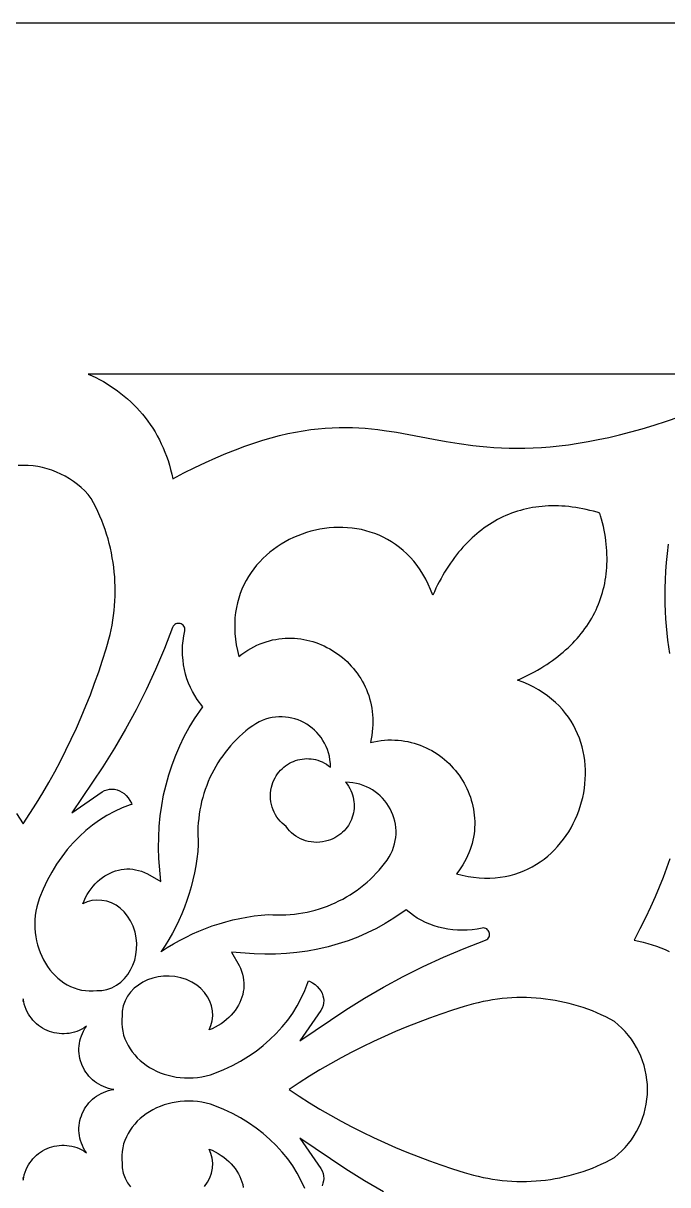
# Model space of a CAD drawing. Extents: x -352 to 352, y -78 to 78.
# Drawn here: x -146.5 to -99.7, y -6.9 to 77.5 of the extents above; entities that cross this region are included whole.
import ezdxf

# ---------------------------------------------------------------- set-up
doc = ezdxf.new("R2010")
doc.units = 0
doc.layers.get('0').update_dxf_attribs({"linetype": 'CONTINUOUS'})

msp = doc.modelspace()

# ---------------------------------------------------------------- linework, layer by layer
for points in [[(-352.5, -77.5), (352.5, -77.5), (352.5, 77.5), (-352.5, 77.5)], [(-108.087, 42.423), (-108.326, 42.416), (-108.563, 42.404), (-108.797, 42.385), (-109.03, 42.361), (-109.26, 42.331), (-109.488, 42.295), (-109.713, 42.253), (-109.937, 42.205), (-110.158, 42.152), (-110.377, 42.093), (-110.593, 42.028), (-110.807, 41.958), (-111.018, 41.882), (-111.228, 41.801), (-111.434, 41.714), (-111.638, 41.621), (-111.84, 41.523), (-112.039, 41.419), (-112.236, 41.31), (-112.43, 41.196), (-112.621, 41.076), (-112.81, 40.951), (-112.997, 40.821), (-113.18, 40.685), (-113.361, 40.544), (-113.54, 40.398), (-113.715, 40.247), (-113.888, 40.09), (-114.058, 39.929), (-114.225, 39.762), (-114.39, 39.59), (-114.552, 39.414), (-114.711, 39.232), (-114.867, 39.045), (-115.02, 38.854), (-115.17, 38.657), (-115.317, 38.455), (-115.462, 38.249), (-115.603, 38.038), (-115.742, 37.822), (-115.877, 37.602), (-116.009, 37.376), (-116.139, 37.146), (-116.265, 36.911), (-116.388, 36.672), (-116.508, 36.428), (-116.625, 36.18), (-116.739, 35.926), (-116.896, 36.335), (-117.068, 36.725), (-117.254, 37.096), (-117.452, 37.448), (-117.663, 37.782), (-117.886, 38.097), (-118.121, 38.394), (-118.366, 38.673), (-118.621, 38.935), (-118.886, 39.179), (-119.16, 39.405), (-119.442, 39.615), (-119.732, 39.807), (-120.03, 39.982), (-120.333, 40.141), (-120.643, 40.284), (-120.958, 40.41), (-121.278, 40.52), (-121.602, 40.614), (-121.929, 40.693), (-122.26, 40.756), (-122.593, 40.803), (-122.928, 40.836), (-123.264, 40.854), (-123.6, 40.856), (-123.937, 40.845), (-124.273, 40.819), (-124.608, 40.779), (-124.94, 40.724), (-125.271, 40.656), (-125.599, 40.575), (-125.923, 40.48), (-126.242, 40.371), (-126.557, 40.25), (-126.867, 40.116), (-127.171, 39.969), (-127.468, 39.81), (-127.758, 39.638), (-128.04, 39.454), (-128.314, 39.259), (-128.579, 39.051), (-128.834, 38.832), (-129.079, 38.602), (-129.314, 38.361), (-129.537, 38.108), (-129.748, 37.845), (-129.947, 37.571), (-130.132, 37.287), (-130.304, 36.992), (-130.461, 36.688), (-130.604, 36.374), (-130.731, 36.05), (-130.841, 35.716), (-130.935, 35.374), (-131.012, 35.022), (-131.071, 34.661), (-131.111, 34.292), (-131.133, 33.914), (-131.134, 33.527), (-131.115, 33.133), (-131.076, 32.731), (-131.015, 32.32), (-130.931, 31.903), (-130.825, 31.478), (-130.612, 31.641), (-130.397, 31.793), (-130.179, 31.934), (-129.959, 32.063), (-129.737, 32.182), (-129.514, 32.29), (-129.289, 32.387), (-129.063, 32.474), (-128.836, 32.55), (-128.608, 32.616), (-128.379, 32.673), (-128.151, 32.719), (-127.922, 32.755), (-127.693, 32.782), (-127.465, 32.8), (-127.237, 32.808), (-127.01, 32.807), (-126.784, 32.797), (-126.559, 32.779), (-126.336, 32.751), (-126.114, 32.715), (-125.894, 32.671), (-125.676, 32.619), (-125.461, 32.558), (-125.248, 32.489), (-125.038, 32.413), (-124.831, 32.329), (-124.627, 32.237), (-124.426, 32.138), (-124.229, 32.032), (-124.036, 31.919), (-123.847, 31.799), (-123.663, 31.673), (-123.483, 31.539), (-123.307, 31.4), (-123.137, 31.254), (-122.972, 31.102), (-122.812, 30.943), (-122.658, 30.779), (-122.509, 30.61), (-122.367, 30.435), (-122.231, 30.254), (-122.102, 30.068), (-121.979, 29.877), (-121.863, 29.681), (-121.755, 29.481), (-121.653, 29.276), (-121.56, 29.066), (-121.474, 28.852), (-121.396, 28.633), (-121.327, 28.411), (-121.266, 28.185), (-121.214, 27.955), (-121.17, 27.722), (-121.136, 27.485), (-121.111, 27.244), (-121.096, 27.001), (-121.091, 26.755), (-121.095, 26.505), (-121.11, 26.254), (-121.136, 25.999), (-121.172, 25.742), (-121.219, 25.483), (-121.277, 25.222), (-121.016, 25.28), (-120.757, 25.327), (-120.5, 25.363), (-120.246, 25.389), (-119.994, 25.404), (-119.745, 25.408), (-119.498, 25.403), (-119.255, 25.388), (-119.015, 25.363), (-118.778, 25.329), (-118.544, 25.286), (-118.314, 25.233), (-118.088, 25.172), (-117.866, 25.103), (-117.648, 25.025), (-117.433, 24.939), (-117.224, 24.846), (-117.018, 24.745), (-116.818, 24.636), (-116.622, 24.52), (-116.431, 24.397), (-116.245, 24.268), (-116.065, 24.132), (-115.889, 23.99), (-115.72, 23.841), (-115.556, 23.687), (-115.398, 23.528), (-115.246, 23.362), (-115.1, 23.192), (-114.96, 23.017), (-114.827, 22.836), (-114.7, 22.652), (-114.58, 22.463), (-114.467, 22.27), (-114.361, 22.073), (-114.262, 21.872), (-114.17, 21.669), (-114.086, 21.461), (-114.01, 21.251), (-113.941, 21.038), (-113.881, 20.823), (-113.828, 20.605), (-113.784, 20.385), (-113.748, 20.164), (-113.721, 19.94), (-113.702, 19.715), (-113.692, 19.489), (-113.691, 19.262), (-113.699, 19.034), (-113.717, 18.806), (-113.744, 18.577), (-113.78, 18.349), (-113.827, 18.12), (-113.883, 17.891), (-113.949, 17.664), (-114.026, 17.436), (-114.112, 17.21), (-114.21, 16.985), (-114.317, 16.762), (-114.436, 16.54), (-114.566, 16.32), (-114.706, 16.102), (-114.858, 15.887), (-115.022, 15.674), (-114.597, 15.568), (-114.179, 15.484), (-113.769, 15.423), (-113.366, 15.384), (-112.972, 15.365), (-112.586, 15.366), (-112.208, 15.388), (-111.838, 15.428), (-111.478, 15.487), (-111.126, 15.564), (-110.783, 15.658), (-110.45, 15.769), (-110.126, 15.895), (-109.811, 16.038), (-109.507, 16.195), (-109.212, 16.367), (-108.928, 16.553), (-108.654, 16.751), (-108.391, 16.962), (-108.139, 17.185), (-107.897, 17.42), (-107.667, 17.665), (-107.448, 17.92), (-107.241, 18.185), (-107.045, 18.459), (-106.861, 18.741), (-106.69, 19.031), (-106.53, 19.328), (-106.383, 19.632), (-106.249, 19.942), (-106.128, 20.257), (-106.02, 20.577), (-105.925, 20.901), (-105.843, 21.228), (-105.775, 21.559), (-105.721, 21.892), (-105.681, 22.226), (-105.655, 22.562), (-105.643, 22.899), (-105.646, 23.235), (-105.663, 23.571), (-105.696, 23.906), (-105.744, 24.239), (-105.807, 24.57), (-105.885, 24.897), (-105.979, 25.221), (-106.09, 25.541), (-106.216, 25.856), (-106.358, 26.166), (-106.517, 26.47), (-106.692, 26.767), (-106.885, 27.057), (-107.094, 27.339), (-107.321, 27.613), (-107.564, 27.878), (-107.826, 28.133), (-108.105, 28.378), (-108.402, 28.613), (-108.718, 28.836), (-109.051, 29.047), (-109.403, 29.246), (-109.774, 29.431), (-110.164, 29.603), (-110.573, 29.76), (-110.32, 29.874), (-110.071, 29.991), (-109.827, 30.111), (-109.588, 30.234), (-109.353, 30.361), (-109.123, 30.49), (-108.898, 30.622), (-108.677, 30.758), (-108.461, 30.896), (-108.25, 31.038), (-108.044, 31.182), (-107.842, 31.329), (-107.646, 31.48), (-107.454, 31.633), (-107.267, 31.789), (-107.086, 31.948), (-106.909, 32.109), (-106.737, 32.274), (-106.571, 32.441), (-106.409, 32.611), (-106.253, 32.784), (-106.101, 32.96), (-105.955, 33.138), (-105.814, 33.319), (-105.679, 33.503), (-105.548, 33.689), (-105.423, 33.878), (-105.303, 34.069), (-105.189, 34.263), (-105.08, 34.46), (-104.976, 34.659), (-104.878, 34.861), (-104.786, 35.065), (-104.699, 35.272), (-104.617, 35.481), (-104.541, 35.692), (-104.471, 35.906), (-104.406, 36.123), (-104.347, 36.341), (-104.294, 36.563), (-104.246, 36.786), (-104.205, 37.012), (-104.169, 37.24), (-104.138, 37.47), (-104.114, 37.702), (-104.096, 37.937), (-104.083, 38.174), (-104.077, 38.413), (-104.076, 38.654), (-104.081, 38.897), (-104.093, 39.143), (-104.11, 39.39), (-104.134, 39.64), (-104.164, 39.891), (-104.2, 40.145), (-104.242, 40.401), (-104.29, 40.658), (-104.345, 40.918), (-104.406, 41.179), (-104.473, 41.443), (-104.547, 41.708), (-104.603, 41.896), (-104.791, 41.953), (-105.057, 42.026), (-105.32, 42.093), (-105.582, 42.154), (-105.841, 42.209), (-106.099, 42.257), (-106.354, 42.3), (-106.608, 42.335), (-106.86, 42.365), (-107.109, 42.389), (-107.357, 42.406), (-107.602, 42.418), (-107.845, 42.423)], [(-134.765, 33.337), (-134.756, 33.436), (-134.764, 33.527), (-134.789, 33.608), (-134.829, 33.681), (-134.881, 33.743), (-134.942, 33.795), (-135.012, 33.836), (-135.087, 33.864), (-135.167, 33.88), (-135.247, 33.883), (-135.327, 33.872), (-135.404, 33.847), (-135.476, 33.807), (-135.541, 33.751), (-135.597, 33.679), (-135.641, 33.591), (-136.241, 32.047), (-136.883, 30.538), (-137.567, 29.057), (-138.293, 27.607), (-139.061, 26.187), (-139.869, 24.801), (-140.718, 23.449), (-142.972, 20.105), (-140.765, 21.636), (-140.584, 21.728), (-140.402, 21.791), (-140.22, 21.826), (-140.039, 21.835), (-139.859, 21.819), (-139.681, 21.777), (-139.506, 21.712), (-139.335, 21.621), (-139.172, 21.507), (-139.017, 21.367), (-138.874, 21.204), (-138.745, 21.017), (-138.632, 20.807), (-138.598, 20.723), (-138.729, 20.684), (-139.307, 20.465), (-139.871, 20.207), (-140.418, 19.913), (-140.948, 19.582), (-141.459, 19.217), (-141.951, 18.819), (-142.422, 18.389), (-142.871, 17.927), (-143.297, 17.436), (-143.7, 16.916), (-144.077, 16.368), (-144.428, 15.794), (-144.752, 15.195), (-145.048, 14.572), (-145.316, 13.922), (-145.422, 13.605), (-145.508, 13.289), (-145.574, 12.972), (-145.621, 12.656), (-145.649, 12.341), (-145.66, 12.027), (-145.654, 11.717), (-145.63, 11.41), (-145.59, 11.108), (-145.534, 10.811), (-145.463, 10.52), (-145.376, 10.235), (-145.275, 9.958), (-145.159, 9.689), (-145.03, 9.429), (-144.888, 9.178), (-144.732, 8.938), (-144.564, 8.709), (-144.383, 8.492), (-144.19, 8.288), (-143.986, 8.098), (-143.77, 7.922), (-143.544, 7.762), (-143.307, 7.619), (-143.06, 7.493), (-142.804, 7.386), (-142.539, 7.298), (-142.265, 7.232), (-141.985, 7.187), (-141.699, 7.165), (-141.407, 7.166), (-141.143, 7.19), (-140.794, 7.199), (-140.412, 7.272), (-140.052, 7.401), (-139.719, 7.581), (-139.415, 7.805), (-139.143, 8.068), (-138.905, 8.364), (-138.7, 8.689), (-138.532, 9.039), (-138.401, 9.41), (-138.309, 9.798), (-138.258, 10.2), (-138.25, 10.611), (-138.288, 11.028), (-138.374, 11.446), (-138.511, 11.861), (-138.694, 12.252), (-138.913, 12.604), (-139.166, 12.912), (-139.449, 13.176), (-139.756, 13.393), (-140.084, 13.562), (-140.428, 13.682), (-140.782, 13.75), (-141.142, 13.766), (-141.502, 13.729), (-141.855, 13.638), (-142.169, 13.507), (-142.08, 13.718), (-141.968, 13.951), (-141.846, 14.172), (-141.713, 14.383), (-141.572, 14.582), (-141.422, 14.769), (-141.264, 14.945), (-141.099, 15.109), (-140.927, 15.26), (-140.749, 15.398), (-140.566, 15.524), (-140.377, 15.636), (-140.184, 15.735), (-139.988, 15.82), (-139.787, 15.891), (-139.584, 15.947), (-139.379, 15.99), (-139.172, 16.018), (-138.963, 16.031), (-138.752, 16.029), (-138.541, 16.012), (-138.329, 15.979), (-138.116, 15.929), (-137.904, 15.863), (-137.691, 15.78), (-137.479, 15.679), (-136.505, 15.128), (-136.636, 16.78), (-136.663, 17.563), (-136.656, 18.343), (-136.616, 19.119), (-136.542, 19.89), (-136.435, 20.653), (-136.295, 21.407), (-136.123, 22.151), (-135.919, 22.883), (-135.684, 23.601), (-135.418, 24.305), (-135.122, 24.991), (-134.795, 25.659), (-134.439, 26.308), (-134.053, 26.935), (-133.447, 27.82), (-133.851, 28.358), (-134.033, 28.635), (-134.199, 28.924), (-134.349, 29.225), (-134.483, 29.537), (-134.599, 29.857), (-134.698, 30.186), (-134.78, 30.522), (-134.844, 30.864), (-134.889, 31.21), (-134.916, 31.56), (-134.925, 31.913), (-134.914, 32.267), (-134.885, 32.621), (-134.836, 32.974)], [(-124.169, 23.424), (-124.18, 23.697), (-124.209, 23.962), (-124.255, 24.22), (-124.318, 24.469), (-124.396, 24.709), (-124.49, 24.941), (-124.599, 25.163), (-124.721, 25.374), (-124.856, 25.576), (-125.004, 25.767), (-125.163, 25.946), (-125.332, 26.115), (-125.512, 26.271), (-125.701, 26.415), (-125.898, 26.546), (-126.103, 26.664), (-126.315, 26.769), (-126.533, 26.859), (-126.757, 26.936), (-126.985, 26.997), (-127.217, 27.044), (-127.453, 27.074), (-127.691, 27.089), (-127.931, 27.088), (-128.172, 27.07), (-128.412, 27.035), (-128.653, 26.982), (-128.892, 26.911), (-129.129, 26.822), (-129.363, 26.715), (-129.594, 26.588), (-129.821, 26.441), (-130.073, 26.255), (-130.318, 26.06), (-130.556, 25.858), (-130.787, 25.649), (-131.009, 25.433), (-131.224, 25.211), (-131.432, 24.982), (-131.631, 24.747), (-131.822, 24.506), (-132.005, 24.259), (-132.181, 24.006), (-132.347, 23.748), (-132.506, 23.485), (-132.655, 23.217), (-132.796, 22.945), (-132.929, 22.668), (-133.052, 22.387), (-133.167, 22.102), (-133.273, 21.813), (-133.369, 21.521), (-133.456, 21.225), (-133.534, 20.927), (-133.603, 20.625), (-133.662, 20.321), (-133.711, 20.014), (-133.75, 19.706), (-133.78, 19.395), (-133.8, 19.083), (-133.809, 18.769), (-133.809, 18.453), (-133.798, 18.137), (-133.777, 17.82), (-133.821, 17.297), (-133.883, 16.777), (-133.962, 16.26), (-134.058, 15.747), (-134.171, 15.239), (-134.3, 14.734), (-134.446, 14.235), (-134.608, 13.741), (-134.786, 13.253), (-134.981, 12.771), (-135.191, 12.296), (-135.417, 11.828), (-135.659, 11.367), (-135.916, 10.914), (-136.188, 10.47), (-136.476, 10.034), (-136.467, 10.045), (-136.45, 10.049), (-136.465, 10.023), (-136.029, 10.311), (-135.585, 10.583), (-135.132, 10.84), (-134.671, 11.082), (-134.203, 11.308), (-133.728, 11.518), (-133.246, 11.713), (-132.758, 11.891), (-132.264, 12.053), (-131.765, 12.199), (-131.261, 12.328), (-130.752, 12.441), (-130.239, 12.537), (-129.722, 12.616), (-129.202, 12.678), (-128.679, 12.722), (-128.362, 12.701), (-128.046, 12.69), (-127.731, 12.69), (-127.417, 12.699), (-127.104, 12.719), (-126.794, 12.749), (-126.485, 12.788), (-126.178, 12.837), (-125.874, 12.896), (-125.573, 12.965), (-125.274, 13.043), (-124.978, 13.13), (-124.686, 13.226), (-124.397, 13.332), (-124.112, 13.447), (-123.831, 13.57), (-123.554, 13.703), (-123.282, 13.844), (-123.014, 13.994), (-122.751, 14.152), (-122.493, 14.319), (-122.241, 14.494), (-121.994, 14.677), (-121.753, 14.868), (-121.517, 15.067), (-121.288, 15.275), (-121.066, 15.49), (-120.85, 15.713), (-120.641, 15.943), (-120.439, 16.181), (-120.245, 16.426), (-120.058, 16.678), (-119.911, 16.905), (-119.784, 17.136), (-119.677, 17.37), (-119.588, 17.607), (-119.517, 17.846), (-119.464, 18.087), (-119.429, 18.328), (-119.411, 18.568), (-119.41, 18.808), (-119.425, 19.046), (-119.456, 19.282), (-119.502, 19.514), (-119.564, 19.742), (-119.64, 19.966), (-119.731, 20.184), (-119.835, 20.396), (-119.953, 20.601), (-120.084, 20.798), (-120.228, 20.987), (-120.385, 21.167), (-120.553, 21.336), (-120.732, 21.495), (-120.923, 21.643), (-121.125, 21.778), (-121.337, 21.9), (-121.558, 22.009), (-121.79, 22.103), (-122.03, 22.182), (-122.279, 22.244), (-122.537, 22.291), (-122.802, 22.319), (-123.075, 22.33), (-122.961, 22.185), (-122.859, 22.037), (-122.769, 21.884), (-122.691, 21.729), (-122.624, 21.571), (-122.568, 21.41), (-122.523, 21.248), (-122.489, 21.085), (-122.466, 20.92), (-122.453, 20.756), (-122.451, 20.592), (-122.459, 20.428), (-122.477, 20.266), (-122.505, 20.105), (-122.543, 19.946), (-122.591, 19.79), (-122.648, 19.637), (-122.714, 19.488), (-122.79, 19.342), (-122.874, 19.201), (-122.967, 19.065), (-123.069, 18.935), (-123.179, 18.811), (-123.298, 18.693), (-123.425, 18.582), (-123.559, 18.478), (-123.702, 18.383), (-123.852, 18.295), (-124.01, 18.217), (-124.175, 18.148), (-124.347, 18.089), (-124.526, 18.04), (-124.743, 17.997), (-124.958, 17.971), (-125.17, 17.963), (-125.379, 17.97), (-125.584, 17.993), (-125.784, 18.031), (-125.979, 18.084), (-126.168, 18.15), (-126.35, 18.23), (-126.526, 18.322), (-126.693, 18.426), (-126.853, 18.542), (-127.003, 18.668), (-127.143, 18.805), (-127.273, 18.951), (-127.393, 19.106), (-127.548, 19.226), (-127.694, 19.356), (-127.831, 19.496), (-127.957, 19.647), (-128.073, 19.806), (-128.177, 19.973), (-128.269, 20.149), (-128.349, 20.331), (-128.415, 20.52), (-128.468, 20.715), (-128.506, 20.915), (-128.529, 21.12), (-128.536, 21.329), (-128.528, 21.541), (-128.502, 21.756), (-128.459, 21.973), (-128.41, 22.152), (-128.351, 22.324), (-128.282, 22.49), (-128.204, 22.647), (-128.116, 22.797), (-128.021, 22.94), (-127.917, 23.075), (-127.806, 23.201), (-127.688, 23.32), (-127.564, 23.43), (-127.434, 23.532), (-127.298, 23.625), (-127.157, 23.71), (-127.012, 23.785), (-126.862, 23.851), (-126.709, 23.908), (-126.553, 23.956), (-126.394, 23.994), (-126.234, 24.022), (-126.071, 24.04), (-125.907, 24.048), (-125.743, 24.046), (-125.579, 24.034), (-125.415, 24.01), (-125.251, 23.976), (-125.089, 23.932), (-124.929, 23.876), (-124.77, 23.808), (-124.615, 23.73), (-124.463, 23.64), (-124.314, 23.538)], [(-119.564, 12.446), (-120.191, 12.06), (-120.84, 11.704), (-121.508, 11.377), (-122.195, 11.081), (-122.898, 10.815), (-123.616, 10.58), (-124.348, 10.376), (-125.092, 10.204), (-125.846, 10.064), (-126.609, 9.957), (-127.38, 9.883), (-128.156, 9.843), (-128.936, 9.836), (-129.719, 9.863), (-131.371, 9.995), (-130.82, 9.02), (-130.719, 8.808), (-130.636, 8.595), (-130.57, 8.383), (-130.521, 8.17), (-130.487, 7.958), (-130.47, 7.747), (-130.468, 7.536), (-130.481, 7.327), (-130.509, 7.12), (-130.552, 6.915), (-130.609, 6.712), (-130.68, 6.511), (-130.765, 6.315), (-130.863, 6.122), (-130.975, 5.933), (-131.101, 5.75), (-131.239, 5.572), (-131.39, 5.4), (-131.554, 5.235), (-131.73, 5.077), (-131.917, 4.927), (-132.116, 4.786), (-132.327, 4.653), (-132.548, 4.531), (-132.781, 4.419), (-132.992, 4.33), (-132.861, 4.644), (-132.77, 4.997), (-132.733, 5.357), (-132.749, 5.716), (-132.817, 6.071), (-132.937, 6.415), (-133.106, 6.743), (-133.323, 7.05), (-133.587, 7.333), (-133.895, 7.586), (-134.247, 7.805), (-134.638, 7.988), (-135.053, 8.125), (-135.471, 8.211), (-135.888, 8.249), (-136.299, 8.241), (-136.701, 8.19), (-137.089, 8.098), (-137.46, 7.967), (-137.81, 7.799), (-138.135, 7.594), (-138.431, 7.356), (-138.694, 7.084), (-138.918, 6.78), (-139.098, 6.447), (-139.227, 6.087), (-139.3, 5.705), (-139.309, 5.356), (-139.333, 5.092), (-139.334, 4.8), (-139.312, 4.514), (-139.267, 4.233), (-139.201, 3.96), (-139.113, 3.695), (-139.006, 3.439), (-138.88, 3.192), (-138.737, 2.955), (-138.577, 2.729), (-138.401, 2.513), (-138.211, 2.309), (-138.007, 2.116), (-137.79, 1.935), (-137.561, 1.767), (-137.321, 1.611), (-137.07, 1.469), (-136.81, 1.34), (-136.541, 1.224), (-136.264, 1.123), (-135.979, 1.036), (-135.688, 0.965), (-135.391, 0.909), (-135.089, 0.869), (-134.782, 0.845), (-134.472, 0.839), (-134.159, 0.849), (-133.843, 0.878), (-133.527, 0.925), (-133.21, 0.991), (-132.894, 1.077), (-132.577, 1.183), (-131.927, 1.451), (-131.304, 1.747), (-130.705, 2.071), (-130.131, 2.422), (-129.583, 2.799), (-129.063, 3.202), (-128.572, 3.628), (-128.111, 4.077), (-127.68, 4.548), (-127.282, 5.04), (-126.917, 5.551), (-126.586, 6.081), (-126.292, 6.628), (-126.034, 7.192), (-125.815, 7.77), (-125.776, 7.901), (-125.692, 7.867), (-125.482, 7.754), (-125.295, 7.625), (-125.132, 7.482), (-124.993, 7.327), (-124.878, 7.164), (-124.787, 6.993), (-124.722, 6.818), (-124.681, 6.64), (-124.664, 6.46), (-124.673, 6.278), (-124.708, 6.097), (-124.771, 5.915), (-124.864, 5.734), (-126.394, 3.527), (-123.05, 5.781), (-121.698, 6.63), (-120.312, 7.438), (-118.893, 8.206), (-117.442, 8.932), (-115.962, 9.616), (-114.452, 10.258), (-112.909, 10.858), (-112.82, 10.902), (-112.748, 10.958), (-112.692, 11.023), (-112.652, 11.095), (-112.627, 11.172), (-112.616, 11.252), (-112.619, 11.333), (-112.635, 11.412), (-112.664, 11.487), (-112.704, 11.557), (-112.756, 11.618), (-112.818, 11.67), (-112.891, 11.71), (-112.973, 11.735), (-113.063, 11.744), (-113.162, 11.734), (-113.525, 11.663), (-113.878, 11.614), (-114.232, 11.585), (-114.586, 11.574), (-114.939, 11.583), (-115.289, 11.61), (-115.636, 11.656), (-115.977, 11.719), (-116.313, 11.801), (-116.642, 11.9), (-116.963, 12.016), (-117.274, 12.15), (-117.575, 12.3), (-117.864, 12.466), (-118.141, 12.648), (-118.679, 13.052)], [(-103.539, 4.945), (-103.853, 5.114), (-104.171, 5.275), (-104.492, 5.428), (-104.817, 5.571), (-105.144, 5.707), (-105.474, 5.833), (-105.806, 5.951), (-106.141, 6.06), (-106.478, 6.16), (-106.818, 6.252), (-107.159, 6.335), (-107.502, 6.409), (-107.846, 6.474), (-108.192, 6.53), (-108.539, 6.578), (-108.887, 6.617), (-109.236, 6.647), (-109.586, 6.668), (-109.936, 6.68), (-110.287, 6.683), (-110.638, 6.678), (-110.989, 6.663), (-111.339, 6.64), (-111.69, 6.607), (-112.039, 6.566), (-112.389, 6.515), (-112.737, 6.456), (-113.084, 6.387), (-113.43, 6.309), (-113.775, 6.223), (-114.118, 6.127), (-114.459, 6.022), (-115.304, 5.76), (-116.143, 5.482), (-116.976, 5.188), (-117.803, 4.88), (-118.623, 4.555), (-119.438, 4.216), (-120.245, 3.861), (-121.046, 3.491), (-121.84, 3.106), (-122.626, 2.706), (-123.405, 2.292), (-124.176, 1.862), (-124.939, 1.419), (-125.694, 0.96), (-126.44, 0.488), (-127.178, 0.001), (-126.44, -0.486), (-125.694, -0.959), (-124.939, -1.418), (-124.176, -1.861), (-123.405, -2.291), (-122.626, -2.705), (-121.84, -3.105), (-121.046, -3.49), (-120.245, -3.86), (-119.438, -4.215), (-118.623, -4.554), (-117.803, -4.879), (-116.976, -5.187), (-116.143, -5.481), (-115.304, -5.759), (-114.459, -6.021), (-114.118, -6.126), (-113.775, -6.222), (-113.43, -6.308), (-113.084, -6.386), (-112.737, -6.455), (-112.389, -6.514), (-112.039, -6.565), (-111.69, -6.606), (-111.339, -6.639), (-110.989, -6.662), (-110.638, -6.677), (-110.287, -6.682), (-109.936, -6.679), (-109.586, -6.667), (-109.236, -6.646), (-108.887, -6.616), (-108.539, -6.577), (-108.192, -6.529), (-107.846, -6.473), (-107.502, -6.408), (-107.159, -6.334), (-106.818, -6.251), (-106.478, -6.159), (-106.141, -6.059), (-105.806, -5.95), (-105.474, -5.832), (-105.144, -5.706), (-104.817, -5.57), (-104.492, -5.427), (-104.171, -5.274), (-103.853, -5.113), (-103.539, -4.944), (-103.26, -4.711), (-102.996, -4.464), (-102.749, -4.204), (-102.518, -3.931), (-102.304, -3.648), (-102.106, -3.353), (-101.927, -3.049), (-101.764, -2.736), (-101.62, -2.414), (-101.494, -2.085), (-101.386, -1.749), (-101.298, -1.408), (-101.228, -1.061), (-101.178, -0.711), (-101.148, -0.356), (-101.138, 0.001), (-101.148, 0.357), (-101.178, 0.712), (-101.228, 1.062), (-101.298, 1.409), (-101.386, 1.75), (-101.494, 2.086), (-101.62, 2.415), (-101.764, 2.737), (-101.927, 3.05), (-102.106, 3.354), (-102.304, 3.649), (-102.518, 3.932), (-102.749, 4.205), (-102.996, 4.465), (-103.26, 4.712)]]:
    msp.add_lwpolyline(points, close=True)
for points in [[(-94.5, 52), (-141.776, 52.001), (-141.496, 51.875), (-141.219, 51.743), (-140.945, 51.602), (-140.676, 51.453), (-140.411, 51.296), (-140.151, 51.132), (-139.895, 50.961), (-139.644, 50.781), (-139.398, 50.594), (-139.157, 50.4), (-138.922, 50.198), (-138.692, 49.99), (-138.469, 49.773), (-138.252, 49.55), (-138.041, 49.32), (-137.837, 49.082), (-137.639, 48.838), (-137.448, 48.587), (-137.265, 48.328), (-137.089, 48.064), (-136.921, 47.792), (-136.761, 47.514), (-136.609, 47.229), (-136.465, 46.938), (-136.33, 46.64), (-136.203, 46.336), (-136.086, 46.026), (-135.977, 45.709), (-135.878, 45.387), (-135.789, 45.058), (-135.709, 44.723), (-135.64, 44.382), (-134.819, 44.81), (-134.023, 45.206), (-133.252, 45.572), (-132.506, 45.909), (-131.782, 46.217), (-131.08, 46.499), (-130.4, 46.754), (-129.739, 46.984), (-129.098, 47.189), (-128.476, 47.371), (-127.871, 47.531), (-127.283, 47.669), (-126.71, 47.787), (-126.152, 47.886), (-125.608, 47.966), (-125.077, 48.028), (-124.558, 48.074), (-124.05, 48.104), (-123.552, 48.12), (-123.064, 48.123), (-122.584, 48.112), (-122.111, 48.09), (-121.645, 48.058), (-121.185, 48.015), (-120.729, 47.964), (-120.277, 47.906), (-119.381, 47.769), (-118.49, 47.613), (-117.595, 47.446), (-116.69, 47.275), (-115.767, 47.109), (-114.819, 46.955), (-113.839, 46.82), (-113.335, 46.763), (-112.819, 46.714), (-112.292, 46.673), (-111.753, 46.642), (-111.2, 46.623), (-110.632, 46.615), (-110.049, 46.619), (-109.449, 46.638), (-108.833, 46.671), (-108.198, 46.72), (-107.544, 46.786), (-106.87, 46.869), (-106.176, 46.972), (-105.459, 47.093), (-104.72, 47.235), (-103.957, 47.399), (-103.17, 47.586), (-102.357, 47.796), (-101.518, 48.03), (-100.652, 48.29), (-99.757, 48.577), (-98.833, 48.891)], [(-146.985, 20.059), (-146.498, 19.321), (-146.011, 20.059), (-145.539, 20.805), (-145.08, 21.56), (-144.637, 22.324), (-144.207, 23.095), (-143.793, 23.873), (-143.393, 24.66), (-143.008, 25.453), (-142.638, 26.254), (-142.283, 27.062), (-141.944, 27.876), (-141.619, 28.697), (-141.31, 29.524), (-141.017, 30.357), (-140.739, 31.195), (-140.477, 32.04), (-140.372, 32.381), (-140.276, 32.724), (-140.19, 33.069), (-140.112, 33.415), (-140.043, 33.762), (-139.984, 34.111), (-139.933, 34.46), (-139.892, 34.81), (-139.859, 35.16), (-139.836, 35.511), (-139.821, 35.861), (-139.816, 36.212), (-139.819, 36.563), (-139.831, 36.913), (-139.852, 37.263), (-139.882, 37.612), (-139.921, 37.96), (-139.969, 38.307), (-140.025, 38.653), (-140.09, 38.998), (-140.164, 39.341), (-140.247, 39.682), (-140.339, 40.021), (-140.439, 40.358), (-140.548, 40.693), (-140.666, 41.026), (-140.792, 41.356), (-140.928, 41.683), (-141.071, 42.007), (-141.224, 42.328), (-141.385, 42.646), (-141.554, 42.96), (-141.787, 43.24), (-142.034, 43.503), (-142.294, 43.75), (-142.567, 43.981), (-142.85, 44.196), (-143.145, 44.393), (-143.449, 44.573), (-143.762, 44.735), (-144.084, 44.879), (-144.413, 45.005), (-144.748, 45.113), (-145.09, 45.202), (-145.437, 45.271), (-145.787, 45.321), (-146.142, 45.351), (-146.498, 45.361), (-146.855, 45.351)], [(-99.63, 39.629), (-99.713, 38.955), (-99.779, 38.301), (-99.828, 37.667), (-99.861, 37.05), (-99.88, 36.451), (-99.885, 35.867), (-99.877, 35.3), (-99.857, 34.747), (-99.826, 34.207), (-99.786, 33.68), (-99.736, 33.165), (-99.679, 32.66), (-99.545, 31.68)], [(-99.516, 16.76), (-99.746, 16.1), (-100.001, 15.419), (-100.282, 14.717), (-100.591, 13.994), (-100.927, 13.247), (-101.293, 12.476), (-101.69, 11.68), (-102.117, 10.859), (-101.776, 10.79), (-101.442, 10.71), (-101.113, 10.621), (-100.79, 10.522), (-100.474, 10.413), (-100.163, 10.296), (-99.859, 10.169), (-99.562, 10.034)], [(-146.532, -6.389), (-146.498, -6.591), (-146.465, -6.389), (-146.419, -6.194), (-146.361, -6.006), (-146.291, -5.825), (-146.211, -5.651), (-146.12, -5.485), (-146.02, -5.327), (-145.91, -5.177), (-145.792, -5.035), (-145.665, -4.902), (-145.531, -4.777), (-145.39, -4.661), (-145.242, -4.555), (-145.088, -4.458), (-144.929, -4.371), (-144.764, -4.293), (-144.596, -4.226), (-144.423, -4.169), (-144.247, -4.123), (-144.068, -4.088), (-143.887, -4.064), (-143.705, -4.051), (-143.521, -4.049), (-143.336, -4.06), (-143.152, -4.082), (-142.967, -4.117), (-142.784, -4.164), (-142.602, -4.224), (-142.423, -4.297), (-142.246, -4.383), (-142.072, -4.483), (-141.902, -4.596), (-142.015, -4.426), (-142.115, -4.252), (-142.201, -4.075), (-142.274, -3.895), (-142.334, -3.714), (-142.381, -3.531), (-142.416, -3.346), (-142.438, -3.162), (-142.449, -2.977), (-142.447, -2.793), (-142.434, -2.611), (-142.41, -2.43), (-142.375, -2.251), (-142.329, -2.075), (-142.272, -1.902), (-142.205, -1.734), (-142.127, -1.569), (-142.04, -1.41), (-141.943, -1.256), (-141.837, -1.108), (-141.721, -0.967), (-141.596, -0.832), (-141.463, -0.706), (-141.321, -0.588), (-141.171, -0.478), (-141.013, -0.377), (-140.847, -0.287), (-140.673, -0.207), (-140.492, -0.137), (-140.304, -0.079), (-140.109, -0.033), (-139.907, 0.001), (-140.109, 0.034), (-140.304, 0.08), (-140.492, 0.138), (-140.673, 0.208), (-140.847, 0.288), (-141.013, 0.378), (-141.171, 0.479), (-141.321, 0.589), (-141.463, 0.707), (-141.596, 0.834), (-141.721, 0.968), (-141.837, 1.109), (-141.943, 1.257), (-142.04, 1.411), (-142.127, 1.57), (-142.205, 1.735), (-142.272, 1.903), (-142.329, 2.076), (-142.375, 2.252), (-142.41, 2.431), (-142.434, 2.612), (-142.447, 2.794), (-142.449, 2.978), (-142.438, 3.163), (-142.416, 3.347), (-142.381, 3.532), (-142.334, 3.715), (-142.274, 3.896), (-142.201, 4.076), (-142.115, 4.253), (-142.015, 4.427), (-141.902, 4.597), (-142.072, 4.484), (-142.246, 4.384), (-142.423, 4.298), (-142.602, 4.225), (-142.784, 4.165), (-142.967, 4.118), (-143.152, 4.083), (-143.336, 4.061), (-143.521, 4.05), (-143.705, 4.052), (-143.887, 4.065), (-144.068, 4.089), (-144.247, 4.124), (-144.423, 4.17), (-144.596, 4.227), (-144.764, 4.294), (-144.929, 4.372), (-145.088, 4.459), (-145.242, 4.556), (-145.39, 4.662), (-145.531, 4.778), (-145.665, 4.903), (-145.792, 5.036), (-145.91, 5.178), (-146.02, 5.328), (-146.12, 5.486), (-146.211, 5.652), (-146.291, 5.826), (-146.361, 6.007), (-146.419, 6.195), (-146.465, 6.39), (-146.498, 6.592), (-146.532, 6.39)], [(-126.034, -7.191), (-126.292, -6.627), (-126.586, -6.08), (-126.917, -5.55), (-127.282, -5.039), (-127.68, -4.547), (-128.111, -4.076), (-128.572, -3.627), (-129.063, -3.2), (-129.583, -2.798), (-130.131, -2.421), (-130.705, -2.07), (-131.304, -1.745), (-131.927, -1.45), (-132.577, -1.182), (-132.894, -1.076), (-133.21, -0.99), (-133.527, -0.924), (-133.843, -0.877), (-134.159, -0.848), (-134.472, -0.838), (-134.782, -0.844), (-135.089, -0.868), (-135.391, -0.908), (-135.688, -0.964), (-135.979, -1.035), (-136.264, -1.122), (-136.541, -1.223), (-136.81, -1.339), (-137.07, -1.468), (-137.321, -1.61), (-137.561, -1.766), (-137.79, -1.934), (-138.007, -2.115), (-138.211, -2.308), (-138.401, -2.512), (-138.577, -2.728), (-138.737, -2.954), (-138.88, -3.191), (-139.006, -3.438), (-139.113, -3.694), (-139.201, -3.959), (-139.267, -4.232), (-139.312, -4.513), (-139.334, -4.799), (-139.333, -5.091), (-139.309, -5.354), (-139.3, -5.704), (-139.227, -6.086), (-139.098, -6.446), (-138.918, -6.779), (-138.694, -7.083)], [(-120.312, -7.437), (-121.698, -6.628), (-123.05, -5.78), (-126.394, -3.526), (-124.864, -5.733), (-124.771, -5.914), (-124.708, -6.096), (-124.673, -6.277), (-124.664, -6.459), (-124.681, -6.639), (-124.722, -6.817), (-124.787, -6.992)], [(-133.323, -7.049), (-133.106, -6.742), (-132.937, -6.414), (-132.817, -6.07), (-132.749, -5.715), (-132.733, -5.356), (-132.77, -4.996), (-132.861, -4.643), (-132.992, -4.329), (-132.781, -4.418), (-132.548, -4.53), (-132.327, -4.652), (-132.116, -4.785), (-131.917, -4.926), (-131.73, -5.076), (-131.554, -5.234), (-131.39, -5.399), (-131.239, -5.571), (-131.101, -5.749), (-130.975, -5.932), (-130.863, -6.121), (-130.765, -6.314), (-130.68, -6.51), (-130.609, -6.711), (-130.552, -6.914), (-130.509, -7.119)]]:
    msp.add_lwpolyline(points)

doc.saveas('drawing.dxf')
